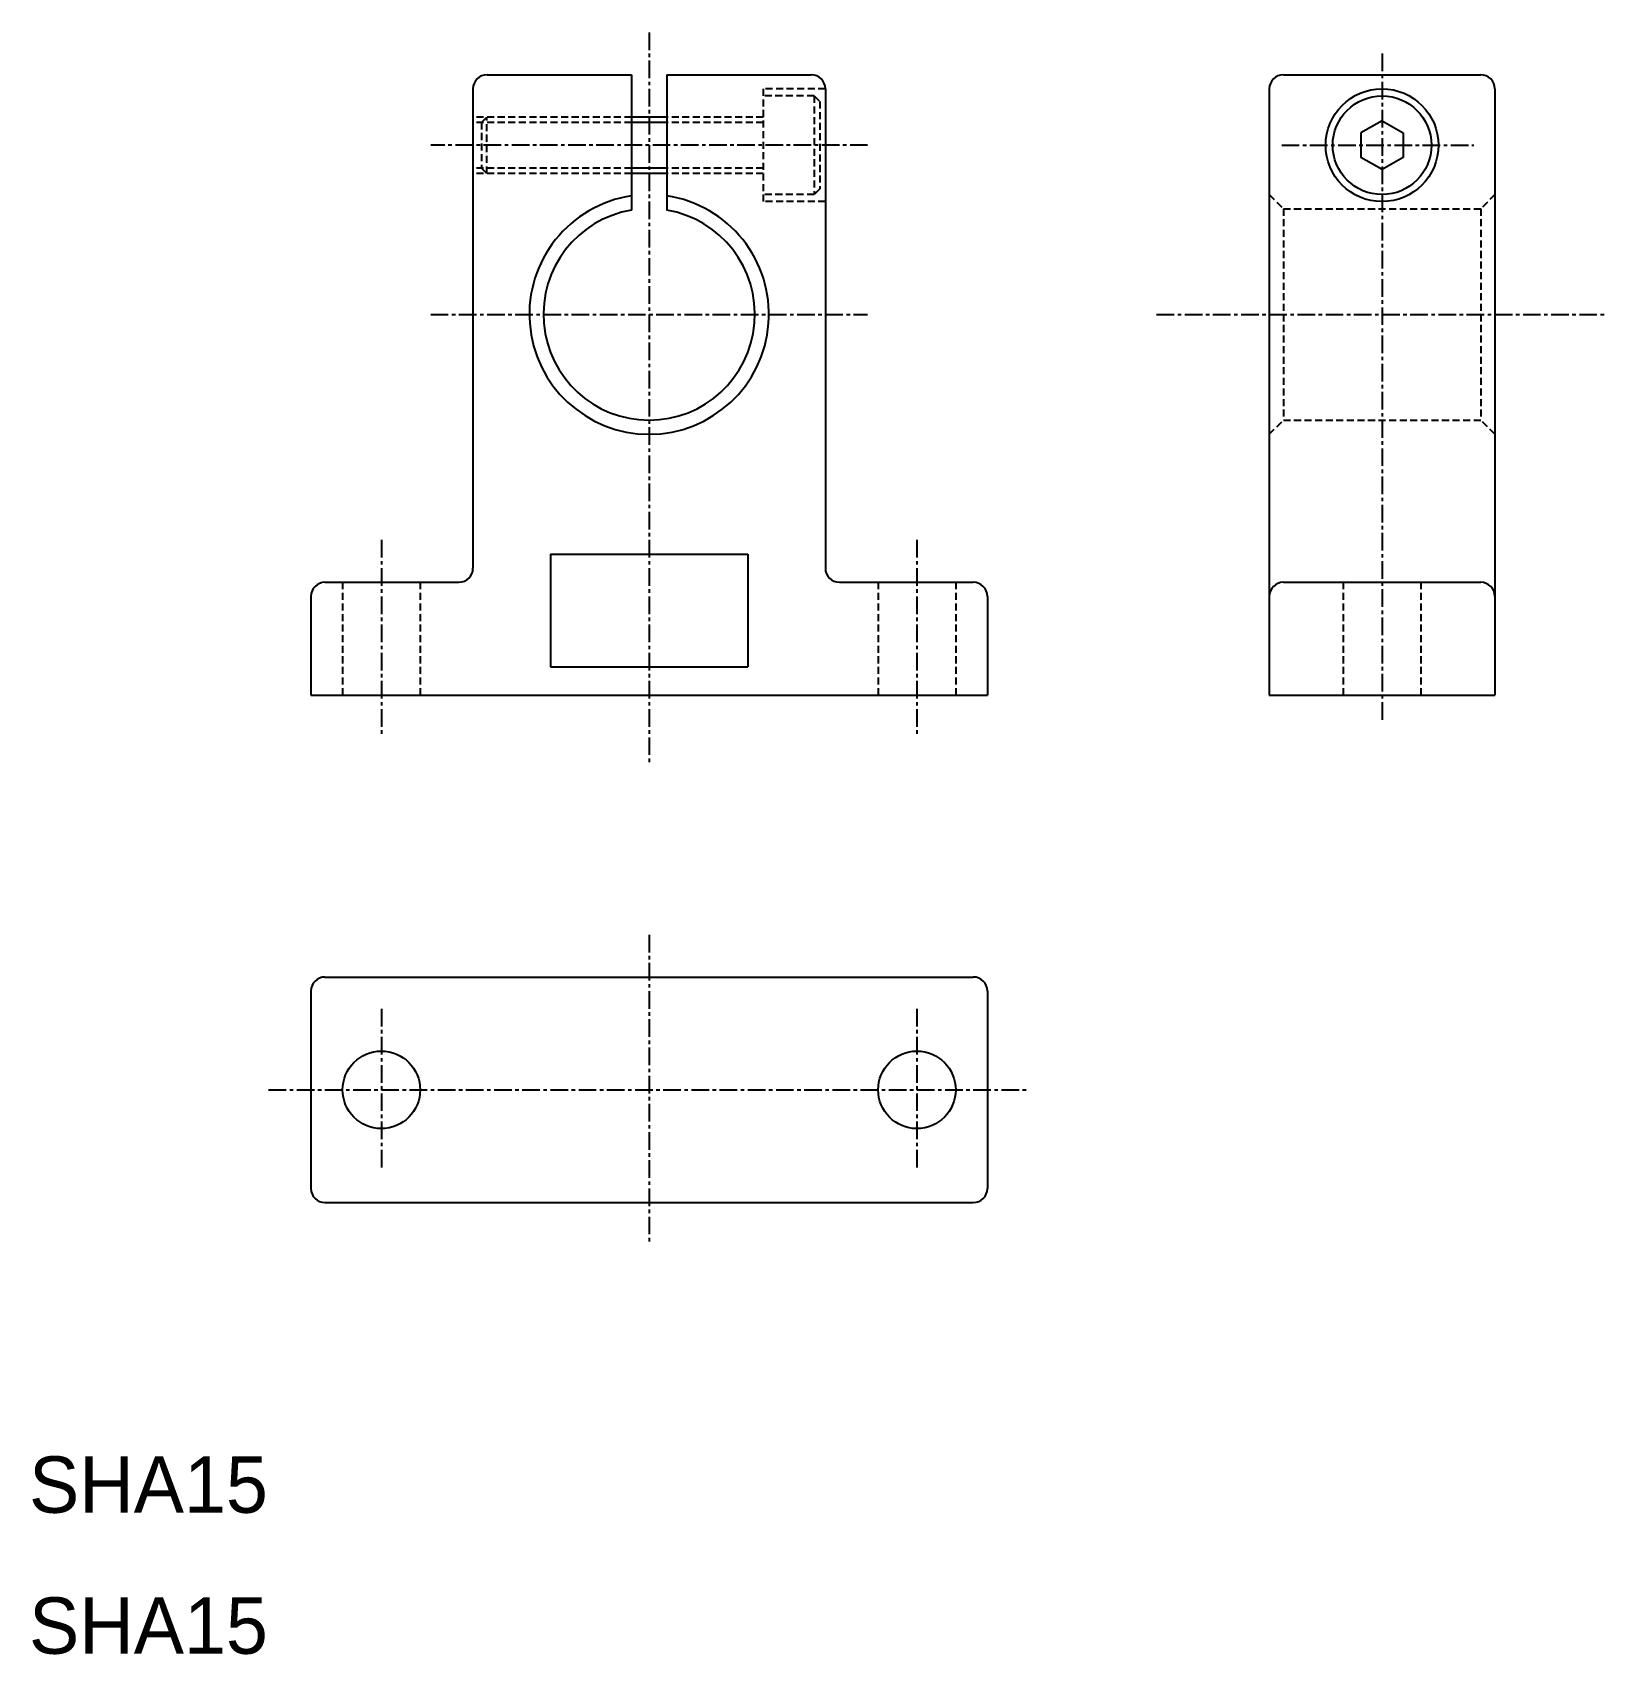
# Model space of a CAD drawing. Extents: x 10 to 122, y 10 to 125.
import ezdxf

# ---------------------------------------------------------------- set-up
doc = ezdxf.new("R2010")
doc.units = 0
doc.linetypes.add('CENTER', pattern=[2, 1.25, -0.25, 0.25, -0.25])
doc.linetypes.add('DASHED', pattern=[0.75, 0.5, -0.25])
doc.layers.get('0').update_dxf_attribs({"linetype": 'CONTINUOUS'})
doc.layers.add('CENTER', color=1, linetype='CENTER')

msp = doc.modelspace()

# ---------------------------------------------------------------- linework, layer by layer
at = {"color": 7, "linetype": 'CONTINUOUS'}
for p, q in [((42.5, 122), (52.75, 122)), ((52.75, 122), (52.75, 112.4)), ((55.25, 122), (65.5, 122)), ((55.25, 122), (55.25, 112.4)), ((99, 122), (113, 122)), ((41.5, 121), (41.5, 87)), ((66.5, 121), (66.5, 87)), ((98, 121), (98, 78)), ((114, 121), (114, 78)), ((106, 118.73), (104.5, 117.87)), ((106, 118.73), (107.5, 117.87)), ((104.5, 117.87), (104.5, 116.13)), ((107.5, 117.87), (107.5, 116.13)), ((106, 115.27), (104.5, 116.13)), ((107.5, 116.13), (106, 115.27)), ((47, 88), (61, 88)), ((47, 88), (47, 80)), ((61, 88), (61, 80)), ((31, 86), (40.5, 86)), ((67.5, 86), (77, 86)), ((99, 86), (113, 86)), ((30, 85), (30, 78)), ((78, 85), (78, 78)), ((47, 80), (61, 80)), ((30, 78), (78, 78)), ((98, 78), (114, 78)), ((31, 58), (77, 58)), ((30, 57), (30, 43)), ((78, 57), (78, 43)), ((31, 42), (77, 42))]:
    msp.add_line(p, q, dxfattribs=at)
at = {"color": 3, "linetype": 'DASHED'}
for p, q in [((62.1, 121), (62.1, 113)), ((66.5, 121), (62.1, 121)), ((65.7, 120.5), (62.1, 120.5)), ((65.7, 120.5), (65.7, 113.5)), ((65.7, 120.5), (66.1, 120.1)), ((66.1, 120.1), (66.1, 113.9)), ((52.75, 119), (41.5, 119)), ((52.75, 118.62), (41.5, 118.62)), ((42.1, 118.62), (42.48, 119)), ((42.1, 118.62), (42.1, 115.38)), ((42.48, 115), (42.48, 119)), ((62.1, 119), (55.25, 119)), ((62.1, 118.62), (55.25, 118.62)), ((52.75, 115.38), (41.5, 115.38)), ((42.1, 115.38), (42.48, 115)), ((62.1, 115.38), (55.25, 115.38)), ((52.75, 115), (41.5, 115)), ((62.1, 115), (55.25, 115)), ((65.7, 113.5), (62.1, 113.5)), ((66.5, 113), (62.1, 113)), ((66.1, 113.9), (65.7, 113.5)), ((98, 113.5), (99, 112.5)), ((114, 113.5), (113, 112.5)), ((99, 112.5), (113, 112.5)), ((99, 112.5), (99, 97.5)), ((113, 112.5), (113, 97.5)), ((98, 96.5), (99, 97.5)), ((99, 97.5), (113, 97.5)), ((114, 96.5), (113, 97.5)), ((32.25, 86), (32.25, 78)), ((37.75, 86), (37.75, 78)), ((70.25, 86), (70.25, 78)), ((75.75, 86), (75.75, 78)), ((103.25, 86), (103.25, 78)), ((108.75, 86), (108.75, 78))]:
    msp.add_line(p, q, dxfattribs=at)
at = {"color": 3, "linetype": 'CONTINUOUS'}
for p, q in [((55.25, 119), (52.75, 119)), ((55.25, 118.62), (52.75, 118.62)), ((55.25, 115.38), (52.75, 115.38)), ((55.25, 115), (52.75, 115))]:
    msp.add_line(p, q, dxfattribs=at)
at = {"color": 7, "linetype": 'CONTINUOUS'}
for centre, radius in [((106, 117), 4), ((106, 117), 4), ((106, 117), 3.5), ((35, 50), 2.75), ((73, 50), 2.75)]:
    msp.add_circle(centre, radius, dxfattribs=at)
for centre, radius, start, end in [((42.5, 121), 1, 90, 180), ((65.5, 121), 1, 0, 90), ((99, 121), 1, 90, 180), ((113, 121), 1, 0, 90), ((54, 105), 8.5, 98.4565, 81.5435), ((54, 105), 7.5, 99.5941, 80.4059), ((40.5, 87), 1, 270, 0), ((67.5, 87), 1, 180, 270), ((31, 85), 1, 90, 180), ((77, 85), 1, 0, 90), ((99, 85), 1, 90, 180), ((113, 85), 1, 0, 90), ((31, 57), 1, 90, 180), ((77, 57), 1, 0, 90), ((31, 43), 1, 180, 270), ((77, 43), 1, 270, 0)]:
    msp.add_arc(centre, radius, start, end, dxfattribs=at)
at = {"layer": 'CENTER', "color": 1, "linetype": 'CENTER'}
for p, q in [((54, 125), (54, 73)), ((106, 123.5), (106, 76.15)), ((69.5, 117), (38.5, 117)), ((98.88, 117), (112.5, 117)), ((38.5, 105), (69.5, 105)), ((90, 105), (122, 105)), ((35, 89), (35, 75)), ((73, 89), (73, 75)), ((54, 61), (54, 39)), ((35, 55.75), (35, 44.25)), ((73, 55.75), (73, 44.25)), ((27, 50), (81, 50))]:
    msp.add_line(p, q, dxfattribs=at)

# ---------------------------------------------------------------- texts
at = {"color": 7, "linetype": 'CONTINUOUS'}
for p in [(10, 20), (10, 10)]:
    msp.add_text('SHA15', height=4, dxfattribs=at).set_placement(p)

doc.saveas('drawing.dxf')
